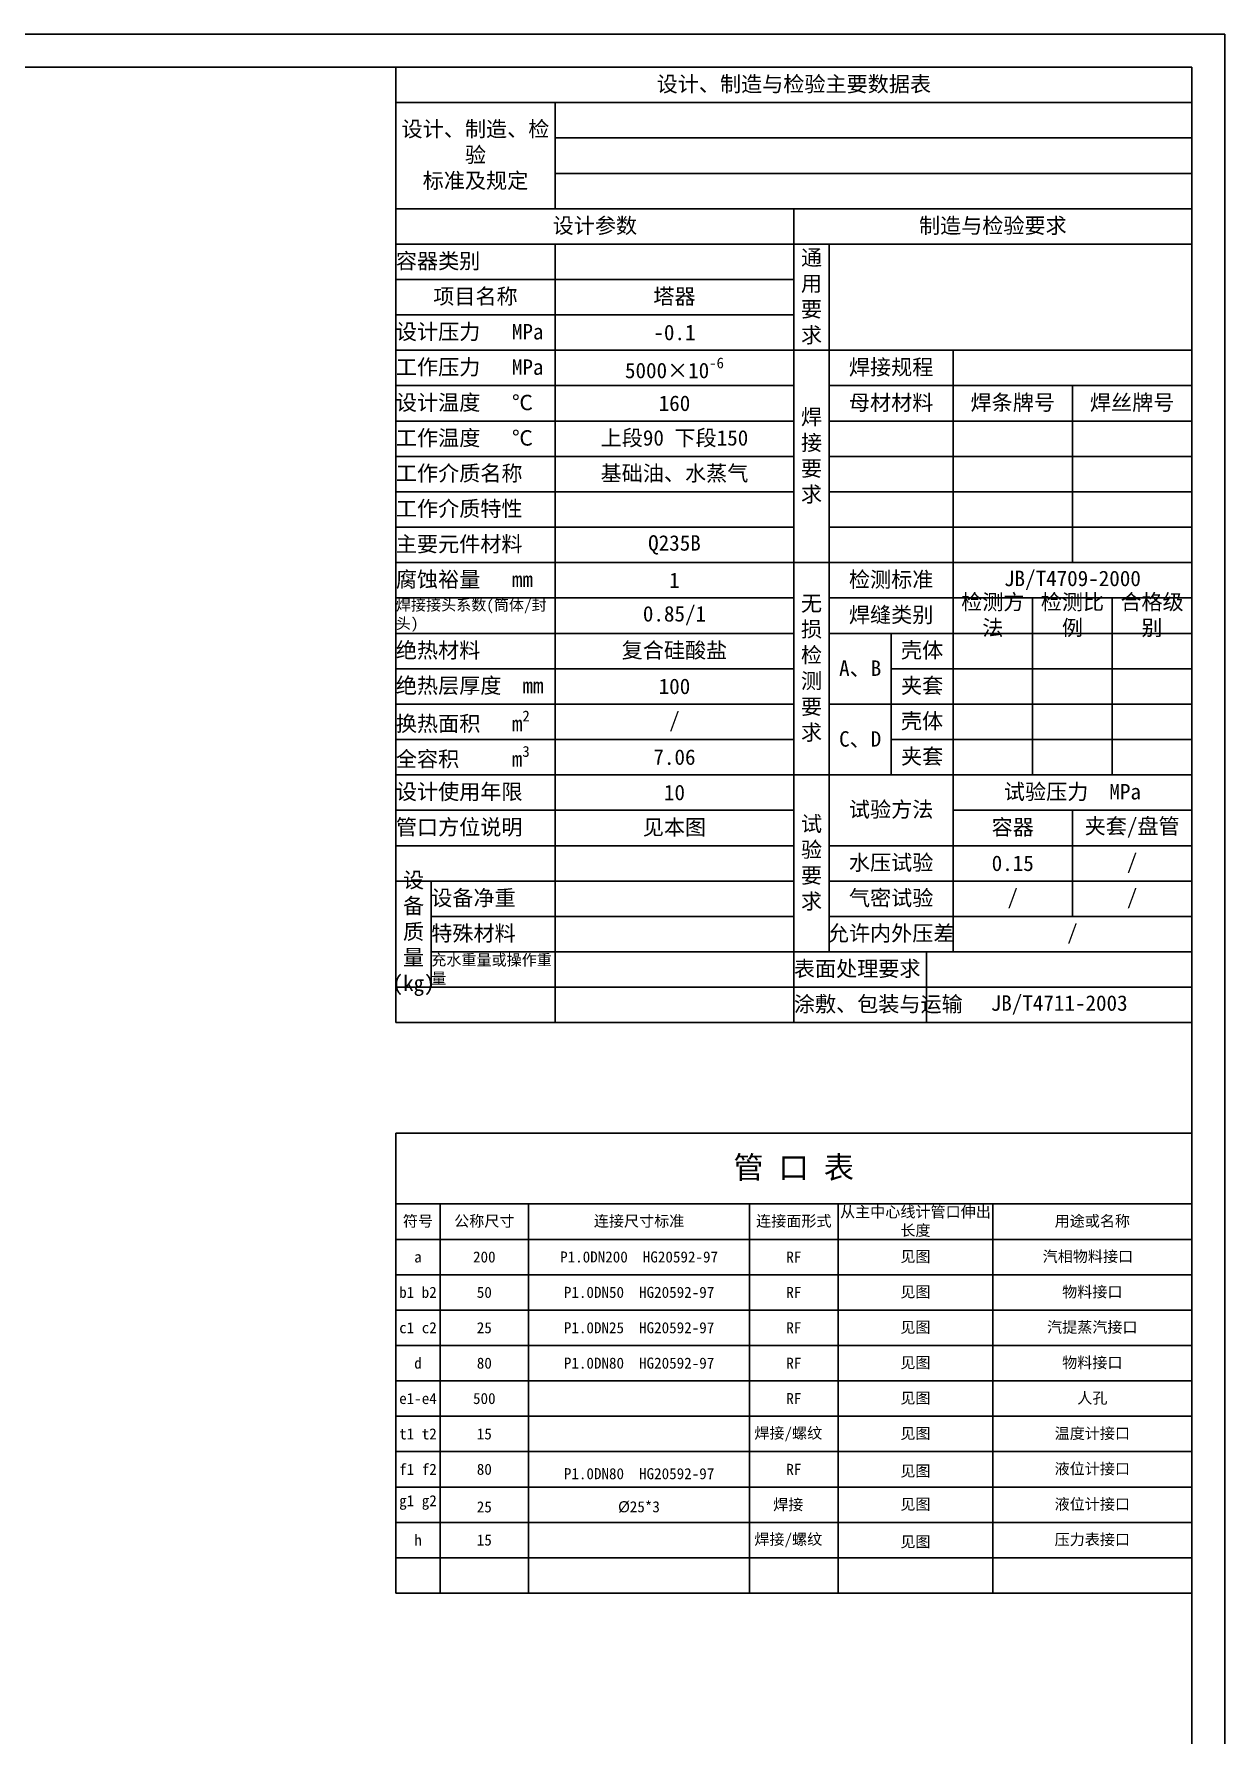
# Model space of a CAD drawing. Header units: millimetres. Extents: x 14267 to 75871, y -516 to 30235.
# Drawn here: x 55836 to 61222, y 22144 to 29835 of the extents above; entities that cross this region are included whole.
import ezdxf

# ---------------------------------------------------------------- set-up
doc = ezdxf.new("R2010")
doc.units = ezdxf.units.MM
for name, color, linetype, lineweight in [('文字', 6, 'Continuous', 13), ('粗实线', 7, 'Continuous', 35), ('辅助线', 4, 'Continuous', 13)]:
    doc.layers.add(name, color=color, linetype=linetype, lineweight=lineweight)
doc.styles.add('样式1', font='', dxfattribs={"height": 3.5})
doc.styles.get('样式1').set_extended_font_data('FangSong_GB2312')

msp = doc.modelspace()

# ---------------------------------------------------------------- linework, layer by layer
at = {"lineweight": -3}
for p, q in [((42132.34, 29834.77), (61222.34, 29834.77)), ((61222.34, 29834.77), (61222.34, 18284.77)), ((42282.34, 29684.77), (61072.34, 29684.77)), ((61072.34, 29684.77), (61072.34, 18434.77))]:
    msp.add_line(p, q, dxfattribs=at)
at = {"layer": '粗实线', "lineweight": -3}
for p, q in [((57472.34, 25364.77), (57472.34, 29684.77)), ((57472.34, 29524.77), (61072.34, 29524.77)), ((58192.34, 29044.77), (58192.34, 29524.77)), ((57472.34, 29044.77), (61072.34, 29044.77)), ((59272.34, 29044.77), (59272.34, 25364.77)), ((57472.34, 28884.77), (61072.34, 28884.77)), ((58192.34, 25364.77), (58192.34, 28884.77)), ((57472.34, 25364.77), (61072.34, 25364.77)), ((57472.34, 24864.77), (61072.34, 24864.77)), ((57472.34, 24864.77), (57472.34, 22784.77)), ((57472.34, 24544.77), (61072.34, 24544.77)), ((57472.34, 24384.77), (61072.34, 24384.77))]:
    msp.add_line(p, q, dxfattribs=at)
at = {"layer": '辅助线', "lineweight": -3}
for p, q in [((58192.34, 29364.77), (61072.34, 29364.77)), ((58192.34, 29204.77), (61072.34, 29204.77)), ((59432.34, 28884.77), (59432.34, 25684.77)), ((57472.34, 28724.77), (59272.34, 28724.77)), ((57472.34, 28564.77), (59272.34, 28564.77)), ((57472.34, 28404.77), (61072.34, 28404.77)), ((59992.34, 28404.77), (59992.34, 25684.77)), ((57472.34, 28244.77), (59272.34, 28244.77)), ((59432.34, 28244.77), (61072.34, 28244.77)), ((60532.34, 27444.77), (60532.34, 28244.77)), ((57472.34, 28084.77), (59272.34, 28084.77)), ((59432.34, 28084.77), (61072.34, 28084.77)), ((57472.34, 27924.77), (59272.34, 27924.77)), ((59432.34, 27924.77), (61072.34, 27924.77)), ((57472.34, 27764.77), (59272.34, 27764.77)), ((59432.34, 27764.77), (61072.34, 27764.77)), ((57472.34, 27604.77), (59272.34, 27604.77)), ((59432.34, 27604.77), (61072.34, 27604.77)), ((57472.34, 27444.77), (61072.34, 27444.77)), ((57472.34, 27284.77), (59272.34, 27284.77)), ((59432.34, 27284.77), (61072.34, 27284.77)), ((60352.34, 27284.77), (60352.34, 26484.77)), ((60712.34, 27284.77), (60712.34, 26484.77)), ((57472.34, 27124.77), (59272.34, 27124.77)), ((59432.34, 27124.77), (61072.34, 27124.77)), ((59712.34, 27124.77), (59712.34, 26484.77)), ((57472.34, 26964.77), (59272.34, 26964.77)), ((59712.34, 26964.77), (61072.34, 26964.77)), ((57472.34, 26804.77), (59272.34, 26804.77)), ((59432.34, 26804.77), (61072.34, 26804.77)), ((57472.34, 26644.77), (59272.34, 26644.77)), ((59712.34, 26644.77), (61072.34, 26644.77)), ((57472.34, 26484.77), (61072.34, 26484.77)), ((57472.34, 26324.77), (59272.34, 26324.77)), ((59992.34, 26324.77), (61072.34, 26324.77)), ((60532.34, 26324.77), (60532.34, 25844.77)), ((57472.34, 26164.77), (59272.34, 26164.77)), ((59432.34, 26164.77), (61072.34, 26164.77)), ((57472.34, 26004.77), (59272.34, 26004.77)), ((57632.34, 25524.77), (57632.34, 26004.77)), ((59432.34, 26004.77), (61072.34, 26004.77)), ((57632.34, 25844.77), (59272.34, 25844.77)), ((59432.34, 25844.77), (61072.34, 25844.77)), ((57632.34, 25684.77), (61072.34, 25684.77)), ((59872.34, 25684.77), (59872.34, 25364.77)), ((57472.34, 25524.77), (61072.34, 25524.77)), ((57672.34, 24544.77), (57672.34, 22784.77)), ((58072.34, 24544.77), (58072.34, 22784.77)), ((59072.34, 24544.77), (59072.34, 22784.77)), ((59472.34, 24544.77), (59472.34, 22784.77)), ((60172.34, 24544.77), (60172.34, 22784.77)), ((57472.34, 24224.77), (61072.34, 24224.77)), ((57472.34, 24064.77), (61072.34, 24064.77)), ((57472.34, 23904.77), (61072.34, 23904.77)), ((57472.34, 23744.77), (61072.34, 23744.77)), ((57472.34, 23584.77), (61072.34, 23584.77)), ((57472.34, 23424.77), (61072.34, 23424.77)), ((57472.34, 23264.77), (61072.34, 23264.77)), ((57472.34, 23104.77), (61072.34, 23104.77)), ((57472.34, 22944.77), (61072.34, 22944.77)), ((57472.34, 22784.77), (61072.34, 22784.77))]:
    msp.add_line(p, q, dxfattribs=at)

# ---------------------------------------------------------------- texts
at = {"layer": '文字', "lineweight": -3, "style": '样式1'}
for s, insert, char_height, width, attachment_point in [('设计、制造与检验主要数据表', (59272.34, 29604.77), 70, 3600, 5), ('设计、制造、检验\\P标准及规定', (57832.34, 29284.77), 70, 720, 5), ('设计参数', (58372.34, 28964.77), 70, 1800, 5), ('制造与检验要求', (60172.34, 28964.77), 70, 1800, 5), ('容器类别', (57472.34, 28804.77), 70, 720, 4), ('通\\P用\\P要\\P求', (59352.34, 28644.77), 70, 160, 5), ('项目名称', (57832.34, 28644.77), 70, 720, 5), ('塔器', (58732.34, 28644.77), 70, 1080, 5), ('设计压力   MPa', (57472.34, 28484.77), 70, 720, 4), ('-0.1', (58732.34, 28484.77), 70, 1080, 5), ('工作压力   MPa', (57472.34, 28324.77), 70, 720, 4), ('\\A1;5000×10{\\H0.7x;\\S-6^ ;}', (58732.34, 28324.77), 70, 1080, 5), ('焊接规程', (59712.34, 28324.77), 70, 560, 5), ('设计温度   ℃', (57472.34, 28164.77), 70, 720, 4), ('160', (58732.34, 28164.77), 70, 1080, 5), ('母材材料', (59712.34, 28164.77), 70, 560, 5), ('焊条牌号', (60262.34, 28164.77), 70, 540, 5), ('焊丝牌号', (60802.34, 28164.77), 70, 540, 5), ('焊\\P接\\P要\\P求', (59352.34, 27924.77), 70, 160, 5), ('工作温度   ℃', (57472.34, 28004.77), 70, 720, 4), ('上段90 下段150', (58732.34, 28004.77), 70, 1080, 5), ('工作介质名称', (57472.34, 27844.77), 70, 720, 4), ('基础油、水蒸气', (58732.34, 27844.77), 70, 1080, 5), ('工作介质特性', (57472.34, 27684.77), 70, 720, 4), ('主要元件材料', (57472.34, 27524.77), 70, 720, 4), ('Q235B', (58732.34, 27524.77), 70, 1080, 5), ('腐蚀裕量   mm', (57472.34, 27364.77), 70, 720, 4), ('1', (58732.34, 27364.77), 70, 1080, 5), ('检测标准', (59712.34, 27364.77), 70, 560, 5), ('JB/T4709-2000', (60532.34, 27364.77), 70, 1080, 5), ('检测方法', (60172.34, 27204.77), 70, 360, 5), ('检测比例', (60532.34, 27204.77), 70, 360, 5), ('合格级别', (60892.34, 27204.77), 70, 360, 5), ('焊接接头系数(筒体/封头)', (57472.34, 27204.77), 50, 720, 4), ('0.85/1', (58732.34, 27204.77), 70, 1080, 5), ('无\\P损\\P检\\P测\\P要\\P求', (59352.34, 26964.77), 70, 160, 5), ('焊缝类别', (59712.34, 27204.77), 70, 560, 5), ('绝热材料', (57472.34, 27044.77), 70, 720, 4), ('复合硅酸盐', (58732.34, 27044.77), 70, 1080, 5), ('壳体', (59852.34, 27044.77), 70, 280, 5), ('A、B', (59572.34, 26964.77), 70, 280, 5), ('绝热层厚度  mm', (57472.34, 26884.77), 70, 720, 4), ('100', (58732.34, 26884.77), 70, 1080, 5), ('夹套', (59852.34, 26884.77), 70, 280, 5), ('\\A1;换热面积   m{\\H0.7x;\\S2^ ;}', (57472.34, 26724.77), 70, 720, 4), ('/', (58732.34, 26724.77), 70, 1080, 5), ('壳体', (59852.34, 26724.77), 70, 280, 5), ('\\A1;全容积     m{\\H0.7x;\\S3^ ;}', (57472.34, 26564.77), 70, 720, 4), ('C、D', (59572.34, 26644.77), 70, 280, 5), ('夹套', (59852.34, 26564.77), 70, 280, 5), ('7.06', (58732.34, 26564.77), 70, 1080, 5), ('设计使用年限   ', (57472.34, 26404.77), 70, 720, 4), ('10', (58732.34, 26404.77), 70, 1080, 5), ('试验压力  MPa', (60532.34, 26404.77), 70, 1080, 5), ('试\\P验\\P要\\P求', (59352.34, 26084.77), 70, 160, 5), ('试验方法', (59712.34, 26324.77), 70, 560, 5), ('管口方位说明', (57472.34, 26244.77), 70, 720, 4), ('见本图', (58732.34, 26244.77), 70, 1080, 5), ('容器', (60262.34, 26244.77), 70, 540, 5), ('夹套/盘管', (60802.34, 26244.77), 70, 540, 5), ('水压试验', (59712.34, 26084.77), 70, 560, 5), ('0.15', (60262.34, 26084.77), 70, 540, 5), ('/', (60802.34, 26084.77), 70, 540, 5), ('设备\\P质量\\P(kg)', (57552.34, 25764.77), 70, 160, 5), ('设备净重', (57632.34, 25924.77), 70, 560, 4), ('气密试验', (59712.34, 25924.77), 70, 560, 5), ('/', (60262.34, 25924.77), 70, 540, 5), ('/', (60802.34, 25924.77), 70, 540, 5), ('特殊材料', (57632.34, 25764.77), 70, 560, 4), ('允许内外压差', (59712.34, 25764.77), 70, 676.4555, 5), ('/', (60532.34, 25764.77), 70, 1080, 5), ('充水重量或操作重量', (57632.34, 25604.77), 50, 560, 4), ('表面处理要求', (59272.34, 25604.77), 70, 900, 4), ('涂敷、包装与运输', (59272.34, 25444.77), 70, 900, 4), ('JB/T4711-2003', (60472.34, 25444.77), 70, 1200, 5), ('管 口 表 ', (59271.54, 24704.77), 100, 3601.5848, 5), ('从主中心线计管口伸出长度', (59822.34, 24464.77), 50, 700, 5), ('符号', (57572.34, 24464.77), 50, 200, 5), ('公称尺寸', (57872.34, 24464.77), 50, 400, 5), ('连接尺寸标准', (58572.34, 24464.77), 50, 1000, 5), ('连接面形式', (59272.34, 24464.77), 50, 400, 5), ('用途或名称', (60622.34, 24464.77), 50, 900, 5), ('a', (57572.34, 24304.77), 50, 200, 5), ('200', (57872.34, 24304.77), 50, 400, 5), ('P1.0DN200  HG20592-97', (58572.34, 24304.77), 50, 1000, 5), ('RF', (59272.34, 24304.77), 50, 400, 5), ('见图', (59822.34, 24304.77), 50, 700, 5), ('汽相物料接口', (60602.34, 24304.77), 50, 900, 5), ('\\A1;b1 b2', (57572.34, 24144.77), 50, 200, 5), ('50', (57872.34, 24144.77), 50, 400, 5), ('P1.0DN50  HG20592-97', (58572.34, 24144.77), 50, 1000, 5), ('RF', (59272.34, 24144.77), 50, 400, 5), ('见图', (59822.34, 24144.77), 50, 700, 5), ('物料接口', (60622.34, 24144.77), 50, 900, 5), ('c1 c2', (57572.34, 23984.77), 50, 200, 5), ('25', (57872.34, 23984.77), 50, 400, 5), ('P1.0DN25  HG20592-97', (58572.34, 23984.77), 50, 1000, 5), ('RF', (59272.34, 23984.77), 50, 400, 5), ('见图', (59822.34, 23984.77), 50, 700, 5), ('汽提蒸汽接口', (60622.34, 23984.77), 50, 900, 5), ('\\A1;d', (57572.34, 23824.77), 50, 200, 5), ('80', (57872.34, 23824.77), 50, 400, 5), ('P1.0DN80  HG20592-97', (58572.34, 23824.77), 50, 1000, 5), ('RF', (59272.34, 23824.77), 50, 400, 5), ('见图', (59822.34, 23824.77), 50, 700, 5), ('物料接口', (60622.34, 23824.77), 50, 900, 5), ('e1-e4', (57572.34, 23664.77), 50, 200, 5), ('500', (57872.34, 23664.77), 50, 400, 5), ('RF', (59272.34, 23664.77), 50, 400, 5), ('见图', (59822.34, 23664.77), 50, 700, 5), ('人孔', (60622.34, 23664.77), 50, 900, 5), ('焊接/螺纹', (59247.26, 23502.89), 50, 400, 5), ('见图', (59822.34, 23504.77), 50, 700, 5), ('温度计接口', (60622.34, 23504.77), 50, 900, 5), ('t1 t2', (57572.34, 23504.77), 50, 200, 5), ('15', (57872.34, 23504.77), 50, 400, 5), ('f1 f2', (57572.34, 23344.77), 50, 200, 5), ('80', (57872.34, 23344.77), 50, 400, 5), ('P1.0DN80  HG20592-97', (58572.34, 23324.77), 50, 1000, 5), ('RF', (59272.34, 23344.77), 50, 400, 5), ('见图', (59822.34, 23334.77), 50, 700, 5), ('液位计接口', (60622.34, 23344.77), 50, 900, 5), ('g1 g2', (57572.34, 23194.77), 50, 200, 5), ('25', (57872.34, 23174.77), 50, 400, 5), ('{\\fVrinda|b0|i0|c134|p2;%%C}25*3', (58572.34, 23174.77), 50, 1000, 5), ('焊接', (59247.26, 23182.89), 50, 400, 5), ('见图', (59822.34, 23184.77), 50, 700, 5), ('液位计接口', (60622.34, 23184.77), 50, 900, 5), ('\\A1;h', (57572.34, 23024.77), 50, 200, 5), ('15', (57872.34, 23024.77), 50, 400, 5), ('焊接/螺纹', (59247.26, 23022.89), 50, 400, 5), ('见图', (59822.34, 23014.77), 50, 700, 5), ('压力表接口', (60622.34, 23024.77), 50, 900, 5)]:
    msp.add_mtext(s, dxfattribs=dict(at, insert=insert, char_height=char_height, width=width, attachment_point=attachment_point))

doc.saveas('drawing.dxf')
